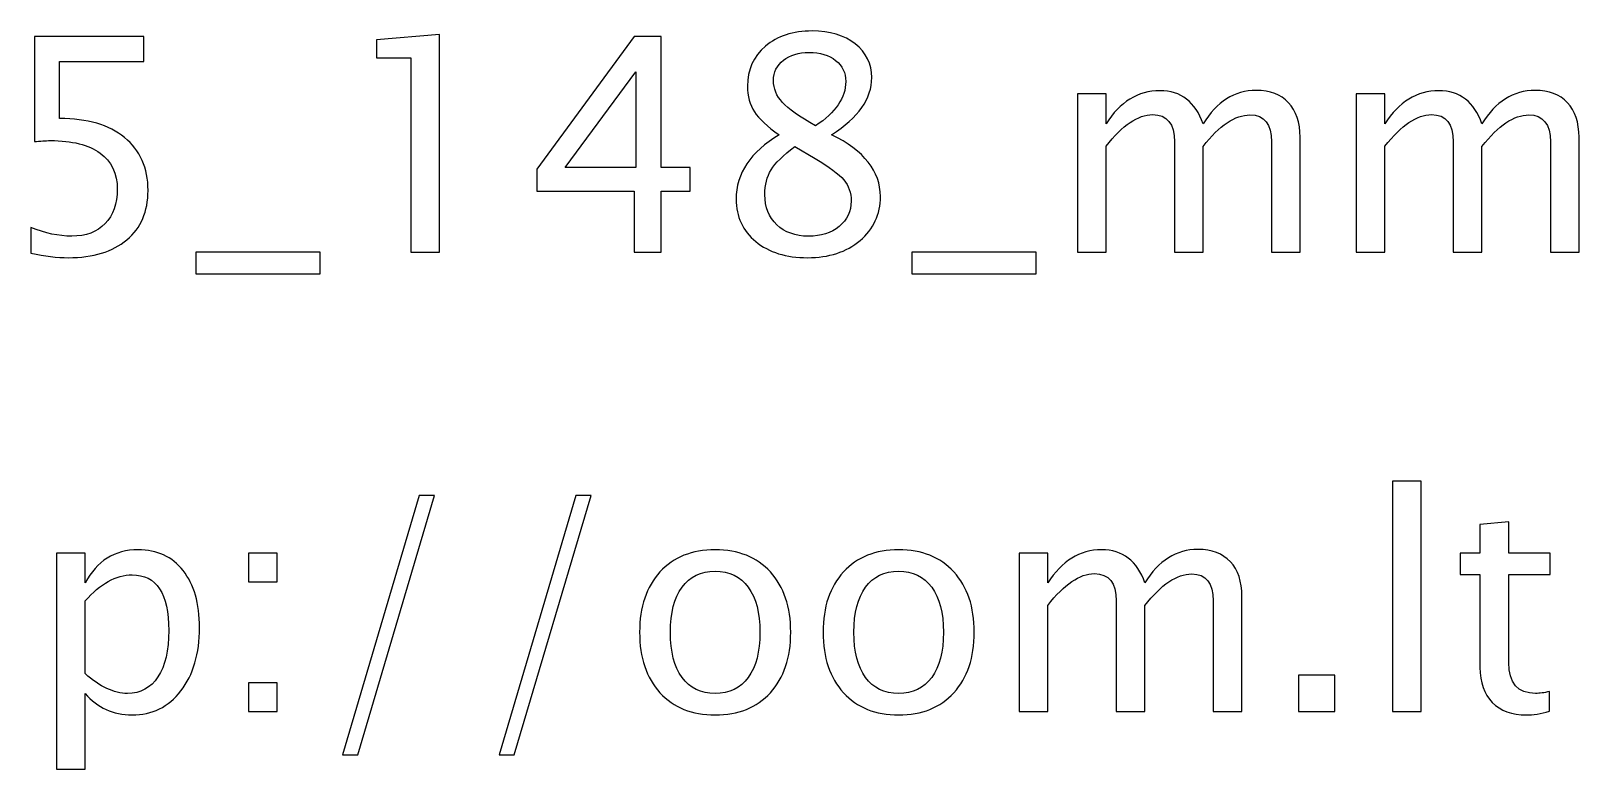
# Model space of a CAD drawing. Header units: centimetres. Extents: x -73 to 73, y -61 to 74.
# Drawn here: x 37.68 to 48.65, y 54.51 to 59.74 of the extents above; entities that cross this region are included whole.
import ezdxf

# ---------------------------------------------------------------- set-up
doc = ezdxf.new("R2010")
doc.units = ezdxf.units.CM
doc.header["$MEASUREMENT"] = 0
doc.layers.add('Layer 1', color=7, linetype='Continuous')

msp = doc.modelspace()

# ---------------------------------------------------------------- linework, layer by layer
at = {"layer": 'Layer 1'}
for points, knots in [([(37.67791, 58.16409), (37.67791, 58.16409), (37.67791, 58.34612), (37.67791, 58.34612), (37.67791, 58.34612), (37.77916, 58.3052), (37.87512, 58.28474), (37.96684, 58.28474), (37.96684, 58.28474), (38.06703, 58.28474), (38.14605, 58.31437), (38.20355, 58.37364), (38.20355, 58.37364), (38.26106, 58.43291), (38.28963, 58.5144), (38.28963, 58.61812), (38.28963, 58.61812), (38.28963, 58.72959), (38.24906, 58.81497), (38.16792, 58.87388), (38.16792, 58.87388), (38.08678, 58.93279), (37.96931, 58.96207), (37.81585, 58.96207), (37.81585, 58.96207), (37.78022, 58.96207), (37.74247, 58.95961), (37.70331, 58.95467), (37.70331, 58.95467), (37.70331, 58.95467), (37.70331, 59.70079), (37.70331, 59.70079), (37.70331, 59.70079), (37.70331, 59.70079), (38.47802, 59.70079), (38.47802, 59.70079), (38.47802, 59.70079), (38.47802, 59.70079), (38.47802, 59.52299), (38.47802, 59.52299), (38.47802, 59.52299), (38.47802, 59.52299), (37.88111, 59.52299), (37.88111, 59.52299), (37.88111, 59.52299), (37.88111, 59.52299), (37.88111, 59.11871), (37.88111, 59.11871), (37.88111, 59.11871), (38.07796, 59.11871), (38.23142, 59.07355), (38.34184, 58.98324), (38.34184, 58.98324), (38.45226, 58.89328), (38.50765, 58.7684), (38.50765, 58.60859), (38.50765, 58.60859), (38.50765, 58.45972), (38.45755, 58.3433), (38.35736, 58.25899), (38.35736, 58.25899), (38.25718, 58.17467), (38.11889, 58.13234), (37.9425, 58.13234), (37.9425, 58.13234), (37.86383, 58.13234), (37.77563, 58.14292), (37.67791, 58.16409)], [0, 0, 0, 0, 0.05555556, 0.05555556, 0.05555556, 0.05555556, 0.11111111, 0.11111111, 0.11111111, 0.11111111, 0.16666667, 0.16666667, 0.16666667, 0.16666667, 0.22222222, 0.22222222, 0.22222222, 0.22222222, 0.27777778, 0.27777778, 0.27777778, 0.27777778, 0.33333333, 0.33333333, 0.33333333, 0.33333333, 0.38888889, 0.38888889, 0.38888889, 0.38888889, 0.44444444, 0.44444444, 0.44444444, 0.44444444, 0.5, 0.5, 0.5, 0.5, 0.55555556, 0.55555556, 0.55555556, 0.55555556, 0.61111111, 0.61111111, 0.61111111, 0.61111111, 0.66666667, 0.66666667, 0.66666667, 0.66666667, 0.72222222, 0.72222222, 0.72222222, 0.72222222, 0.77777778, 0.77777778, 0.77777778, 0.77777778, 0.83333333, 0.83333333, 0.83333333, 0.83333333, 0.88888889, 0.88888889, 0.88888889, 0.88888889, 1, 1, 1, 1]), ([(40.37103, 58.17044), (40.37103, 58.17044), (40.37103, 59.54839), (40.37103, 59.54839), (40.37103, 59.54839), (40.37103, 59.54839), (40.12761, 59.54839), (40.12761, 59.54839), (40.12761, 59.54839), (40.12761, 59.54839), (40.12761, 59.67539), (40.12761, 59.67539), (40.12761, 59.67539), (40.12761, 59.67539), (40.57423, 59.71349), (40.57423, 59.71349), (40.57423, 59.71349), (40.57423, 59.71349), (40.57423, 58.17044), (40.57423, 58.17044), (40.57423, 58.17044), (40.57423, 58.17044), (40.37103, 58.17044), (40.37103, 58.17044)], [0, 0, 0, 0, 0.14285714, 0.14285714, 0.14285714, 0.14285714, 0.28571429, 0.28571429, 0.28571429, 0.28571429, 0.42857143, 0.42857143, 0.42857143, 0.42857143, 0.57142857, 0.57142857, 0.57142857, 0.57142857, 0.71428571, 0.71428571, 0.71428571, 0.71428571, 1, 1, 1, 1]), ([(41.95288, 58.17044), (41.95288, 58.17044), (41.95288, 58.60436), (41.95288, 58.60436), (41.95288, 58.60436), (41.95288, 58.60436), (41.26285, 58.60436), (41.26285, 58.60436), (41.26285, 58.60436), (41.26285, 58.60436), (41.26285, 58.75887), (41.26285, 58.75887), (41.26285, 58.75887), (41.26285, 58.75887), (41.95288, 59.70079), (41.95288, 59.70079), (41.95288, 59.70079), (41.95288, 59.70079), (42.14338, 59.70079), (42.14338, 59.70079), (42.14338, 59.70079), (42.14338, 59.70079), (42.14338, 58.77157), (42.14338, 58.77157), (42.14338, 58.77157), (42.14338, 58.77157), (42.3487, 58.77157), (42.3487, 58.77157), (42.3487, 58.77157), (42.3487, 58.77157), (42.3487, 58.60436), (42.3487, 58.60436), (42.3487, 58.60436), (42.3487, 58.60436), (42.14338, 58.60436), (42.14338, 58.60436), (42.14338, 58.60436), (42.14338, 58.60436), (42.14338, 58.17044), (42.14338, 58.17044), (42.14338, 58.17044), (42.14338, 58.17044), (41.95288, 58.17044), (41.95288, 58.17044)], [0, 0, 0, 0, 0.08333333, 0.08333333, 0.08333333, 0.08333333, 0.16666667, 0.16666667, 0.16666667, 0.16666667, 0.25, 0.25, 0.25, 0.25, 0.33333333, 0.33333333, 0.33333333, 0.33333333, 0.41666667, 0.41666667, 0.41666667, 0.41666667, 0.5, 0.5, 0.5, 0.5, 0.58333333, 0.58333333, 0.58333333, 0.58333333, 0.66666667, 0.66666667, 0.66666667, 0.66666667, 0.75, 0.75, 0.75, 0.75, 0.83333333, 0.83333333, 0.83333333, 0.83333333, 1, 1, 1, 1]), ([(42.98017, 59.00335), (42.89621, 59.06191), (42.83765, 59.11624), (42.80484, 59.16669), (42.80484, 59.16669), (42.77203, 59.21678), (42.75581, 59.27746), (42.75581, 59.34837), (42.75581, 59.34837), (42.75581, 59.46408), (42.79814, 59.55827), (42.88245, 59.63059), (42.88245, 59.63059), (42.96712, 59.70291), (43.07754, 59.73889), (43.21371, 59.73889), (43.21371, 59.73889), (43.3393, 59.73889), (43.44126, 59.7082), (43.51922, 59.64682), (43.51922, 59.64682), (43.59718, 59.58579), (43.63634, 59.50606), (43.63634, 59.40834), (43.63634, 59.40834), (43.63634, 59.26017), (43.54144, 59.12506), (43.352, 59.00335), (43.352, 59.00335), (43.58237, 58.89046), (43.69773, 58.74476), (43.69773, 58.56626), (43.69773, 58.56626), (43.69773, 58.4389), (43.64939, 58.33483), (43.55309, 58.2537), (43.55309, 58.2537), (43.45678, 58.17291), (43.33295, 58.13234), (43.18126, 58.13234), (43.18126, 58.13234), (43.02992, 58.13234), (42.90785, 58.17044), (42.81472, 58.24664), (42.81472, 58.24664), (42.72194, 58.32249), (42.67537, 58.42268), (42.67537, 58.5465), (42.67537, 58.5465), (42.67537, 58.72995), (42.77697, 58.88199), (42.98017, 59.00335)], [0, 0, 0, 0, 0.07142857, 0.07142857, 0.07142857, 0.07142857, 0.14285714, 0.14285714, 0.14285714, 0.14285714, 0.21428571, 0.21428571, 0.21428571, 0.21428571, 0.28571429, 0.28571429, 0.28571429, 0.28571429, 0.35714286, 0.35714286, 0.35714286, 0.35714286, 0.42857143, 0.42857143, 0.42857143, 0.42857143, 0.5, 0.5, 0.5, 0.5, 0.57142857, 0.57142857, 0.57142857, 0.57142857, 0.64285714, 0.64285714, 0.64285714, 0.64285714, 0.71428571, 0.71428571, 0.71428571, 0.71428571, 0.78571429, 0.78571429, 0.78571429, 0.78571429, 0.85714286, 0.85714286, 0.85714286, 0.85714286, 1, 1, 1, 1]), ([(43.23841, 59.0672), (43.38093, 59.16139), (43.45219, 59.26582), (43.45219, 59.38118), (43.45219, 59.38118), (43.45219, 59.44291), (43.4282, 59.4923), (43.38058, 59.53005), (43.38058, 59.53005), (43.3326, 59.56779), (43.27016, 59.58649), (43.1929, 59.58649), (43.1929, 59.58649), (43.11811, 59.58649), (43.05708, 59.56815), (43.01016, 59.53111), (43.01016, 59.53111), (42.96324, 59.49406), (42.93996, 59.44644), (42.93996, 59.38753), (42.93996, 59.38753), (42.93996, 59.33038), (42.96112, 59.27887), (43.00346, 59.23301), (43.00346, 59.23301), (43.04579, 59.1875), (43.12411, 59.13211), (43.23841, 59.0672)], [0, 0, 0, 0, 0.125, 0.125, 0.125, 0.125, 0.25, 0.25, 0.25, 0.25, 0.375, 0.375, 0.375, 0.375, 0.5, 0.5, 0.5, 0.5, 0.625, 0.625, 0.625, 0.625, 0.75, 0.75, 0.75, 0.75, 1, 1, 1, 1]), ([(41.46358, 58.77157), (41.46358, 58.77157), (41.96558, 58.77157), (41.96558, 58.77157), (41.96558, 58.77157), (41.96558, 58.77157), (41.96558, 59.44961), (41.96558, 59.44961), (41.96558, 59.44961), (41.96558, 59.44961), (41.46358, 58.77157), (41.46358, 58.77157)], [0, 0, 0, 0, 0.25, 0.25, 0.25, 0.25, 0.5, 0.5, 0.5, 0.5, 1, 1, 1, 1]), ([(45.09332, 58.17044), (45.09332, 58.17044), (45.09332, 59.29228), (45.09332, 59.29228), (45.09332, 59.29228), (45.09332, 59.29228), (45.29652, 59.29228), (45.29652, 59.29228), (45.29652, 59.29228), (45.29652, 59.29228), (45.29652, 59.08026), (45.29652, 59.08026), (45.29652, 59.08026), (45.39565, 59.23724), (45.52265, 59.31556), (45.67823, 59.31556), (45.67823, 59.31556), (45.82816, 59.31556), (45.93011, 59.23724), (45.98444, 59.08026), (45.98444, 59.08026), (46.08075, 59.23865), (46.20634, 59.31768), (46.3605, 59.31768), (46.3605, 59.31768), (46.45893, 59.31768), (46.53548, 59.28875), (46.59016, 59.23054), (46.59016, 59.23054), (46.64484, 59.17233), (46.67236, 59.09084), (46.67236, 58.98606), (46.67236, 58.98606), (46.67236, 58.98606), (46.67236, 58.17044), (46.67236, 58.17044), (46.67236, 58.17044), (46.67236, 58.17044), (46.46916, 58.17044), (46.46916, 58.17044), (46.46916, 58.17044), (46.46916, 58.17044), (46.46916, 58.95255), (46.46916, 58.95255), (46.46916, 58.95255), (46.46916, 59.08026), (46.41836, 59.14411), (46.31676, 59.14411), (46.31676, 59.14411), (46.21127, 59.14411), (46.1005, 59.06967), (45.98444, 58.92045), (45.98444, 58.92045), (45.98444, 58.92045), (45.98444, 58.17044), (45.98444, 58.17044), (45.98444, 58.17044), (45.98444, 58.17044), (45.78124, 58.17044), (45.78124, 58.17044), (45.78124, 58.17044), (45.78124, 58.17044), (45.78124, 58.95326), (45.78124, 58.95326), (45.78124, 58.95326), (45.78124, 59.08202), (45.72973, 59.14622), (45.62637, 59.14622), (45.62637, 59.14622), (45.52371, 59.14622), (45.41364, 59.07144), (45.29652, 58.92151), (45.29652, 58.92151), (45.29652, 58.92151), (45.29652, 58.17044), (45.29652, 58.17044), (45.29652, 58.17044), (45.29652, 58.17044), (45.09332, 58.17044), (45.09332, 58.17044)], [0, 0, 0, 0, 0.04761905, 0.04761905, 0.04761905, 0.04761905, 0.0952381, 0.0952381, 0.0952381, 0.0952381, 0.14285714, 0.14285714, 0.14285714, 0.14285714, 0.19047619, 0.19047619, 0.19047619, 0.19047619, 0.23809524, 0.23809524, 0.23809524, 0.23809524, 0.28571429, 0.28571429, 0.28571429, 0.28571429, 0.33333333, 0.33333333, 0.33333333, 0.33333333, 0.38095238, 0.38095238, 0.38095238, 0.38095238, 0.42857143, 0.42857143, 0.42857143, 0.42857143, 0.47619048, 0.47619048, 0.47619048, 0.47619048, 0.52380952, 0.52380952, 0.52380952, 0.52380952, 0.57142857, 0.57142857, 0.57142857, 0.57142857, 0.61904762, 0.61904762, 0.61904762, 0.61904762, 0.66666667, 0.66666667, 0.66666667, 0.66666667, 0.71428571, 0.71428571, 0.71428571, 0.71428571, 0.76190476, 0.76190476, 0.76190476, 0.76190476, 0.80952381, 0.80952381, 0.80952381, 0.80952381, 0.85714286, 0.85714286, 0.85714286, 0.85714286, 0.9047619, 0.9047619, 0.9047619, 0.9047619, 1, 1, 1, 1]), ([(47.06958, 58.17044), (47.06958, 58.17044), (47.06958, 59.29228), (47.06958, 59.29228), (47.06958, 59.29228), (47.06958, 59.29228), (47.27278, 59.29228), (47.27278, 59.29228), (47.27278, 59.29228), (47.27278, 59.29228), (47.27278, 59.08026), (47.27278, 59.08026), (47.27278, 59.08026), (47.37191, 59.23724), (47.49891, 59.31556), (47.65449, 59.31556), (47.65449, 59.31556), (47.80442, 59.31556), (47.90637, 59.23724), (47.9607, 59.08026), (47.9607, 59.08026), (48.05701, 59.23865), (48.1826, 59.31768), (48.33676, 59.31768), (48.33676, 59.31768), (48.43519, 59.31768), (48.51174, 59.28875), (48.56642, 59.23054), (48.56642, 59.23054), (48.6211, 59.17233), (48.64862, 59.09084), (48.64862, 58.98606), (48.64862, 58.98606), (48.64862, 58.98606), (48.64862, 58.17044), (48.64862, 58.17044), (48.64862, 58.17044), (48.64862, 58.17044), (48.44542, 58.17044), (48.44542, 58.17044), (48.44542, 58.17044), (48.44542, 58.17044), (48.44542, 58.95255), (48.44542, 58.95255), (48.44542, 58.95255), (48.44542, 59.08026), (48.39462, 59.14411), (48.29302, 59.14411), (48.29302, 59.14411), (48.18753, 59.14411), (48.07676, 59.06967), (47.9607, 58.92045), (47.9607, 58.92045), (47.9607, 58.92045), (47.9607, 58.17044), (47.9607, 58.17044), (47.9607, 58.17044), (47.9607, 58.17044), (47.7575, 58.17044), (47.7575, 58.17044), (47.7575, 58.17044), (47.7575, 58.17044), (47.7575, 58.95326), (47.7575, 58.95326), (47.7575, 58.95326), (47.7575, 59.08202), (47.70599, 59.14622), (47.60263, 59.14622), (47.60263, 59.14622), (47.49997, 59.14622), (47.3899, 59.07144), (47.27278, 58.92151), (47.27278, 58.92151), (47.27278, 58.92151), (47.27278, 58.17044), (47.27278, 58.17044), (47.27278, 58.17044), (47.27278, 58.17044), (47.06958, 58.17044), (47.06958, 58.17044)], [0, 0, 0, 0, 0.04761905, 0.04761905, 0.04761905, 0.04761905, 0.0952381, 0.0952381, 0.0952381, 0.0952381, 0.14285714, 0.14285714, 0.14285714, 0.14285714, 0.19047619, 0.19047619, 0.19047619, 0.19047619, 0.23809524, 0.23809524, 0.23809524, 0.23809524, 0.28571429, 0.28571429, 0.28571429, 0.28571429, 0.33333333, 0.33333333, 0.33333333, 0.33333333, 0.38095238, 0.38095238, 0.38095238, 0.38095238, 0.42857143, 0.42857143, 0.42857143, 0.42857143, 0.47619048, 0.47619048, 0.47619048, 0.47619048, 0.52380952, 0.52380952, 0.52380952, 0.52380952, 0.57142857, 0.57142857, 0.57142857, 0.57142857, 0.61904762, 0.61904762, 0.61904762, 0.61904762, 0.66666667, 0.66666667, 0.66666667, 0.66666667, 0.71428571, 0.71428571, 0.71428571, 0.71428571, 0.76190476, 0.76190476, 0.76190476, 0.76190476, 0.80952381, 0.80952381, 0.80952381, 0.80952381, 0.85714286, 0.85714286, 0.85714286, 0.85714286, 0.9047619, 0.9047619, 0.9047619, 0.9047619, 1, 1, 1, 1]), ([(43.09095, 58.9208), (43.0084, 58.8573), (42.9523, 58.80191), (42.92267, 58.75464), (42.92267, 58.75464), (42.89339, 58.70737), (42.87857, 58.64881), (42.87857, 58.57825), (42.87857, 58.57825), (42.87857, 58.49076), (42.9068, 58.41985), (42.96359, 58.36588), (42.96359, 58.36588), (43.02039, 58.3119), (43.09483, 58.28474), (43.18761, 58.28474), (43.18761, 58.28474), (43.27686, 58.28474), (43.34953, 58.30767), (43.40562, 58.35388), (43.40562, 58.35388), (43.46207, 58.4001), (43.49029, 58.46007), (43.49029, 58.5338), (43.49029, 58.5338), (43.49029, 58.59307), (43.47301, 58.64352), (43.43808, 58.68444), (43.43808, 58.68444), (43.40316, 58.72536), (43.33577, 58.77545), (43.23594, 58.83472), (43.23594, 58.83472), (43.23594, 58.83472), (43.09095, 58.9208), (43.09095, 58.9208)], [0, 0, 0, 0, 0.1, 0.1, 0.1, 0.1, 0.2, 0.2, 0.2, 0.2, 0.3, 0.3, 0.3, 0.3, 0.4, 0.4, 0.4, 0.4, 0.5, 0.5, 0.5, 0.5, 0.6, 0.6, 0.6, 0.6, 0.7, 0.7, 0.7, 0.7, 0.8, 0.8, 0.8, 0.8, 1, 1, 1, 1]), ([(38.84702, 58.01804), (38.84702, 58.01804), (38.84702, 58.17044), (38.84702, 58.17044), (38.84702, 58.17044), (38.84702, 58.17044), (39.72755, 58.17044), (39.72755, 58.17044), (39.72755, 58.17044), (39.72755, 58.17044), (39.72755, 58.01804), (39.72755, 58.01804), (39.72755, 58.01804), (39.72755, 58.01804), (38.84702, 58.01804), (38.84702, 58.01804)], [0, 0, 0, 0, 0.2, 0.2, 0.2, 0.2, 0.4, 0.4, 0.4, 0.4, 0.6, 0.6, 0.6, 0.6, 1, 1, 1, 1]), ([(43.92068, 58.01804), (43.92068, 58.01804), (43.92068, 58.17044), (43.92068, 58.17044), (43.92068, 58.17044), (43.92068, 58.17044), (44.80121, 58.17044), (44.80121, 58.17044), (44.80121, 58.17044), (44.80121, 58.17044), (44.80121, 58.01804), (44.80121, 58.01804), (44.80121, 58.01804), (44.80121, 58.01804), (43.92068, 58.01804), (43.92068, 58.01804)], [0, 0, 0, 0, 0.2, 0.2, 0.2, 0.2, 0.4, 0.4, 0.4, 0.4, 0.6, 0.6, 0.6, 0.6, 1, 1, 1, 1]), ([(47.32657, 54.91783), (47.32657, 54.91783), (47.32657, 56.54978), (47.32657, 56.54978), (47.32657, 56.54978), (47.32657, 56.54978), (47.52977, 56.54978), (47.52977, 56.54978), (47.52977, 56.54978), (47.52977, 56.54978), (47.52977, 54.91783), (47.52977, 54.91783), (47.52977, 54.91783), (47.52977, 54.91783), (47.32657, 54.91783), (47.32657, 54.91783)], [0, 0, 0, 0, 0.2, 0.2, 0.2, 0.2, 0.4, 0.4, 0.4, 0.4, 0.6, 0.6, 0.6, 0.6, 1, 1, 1, 1]), ([(39.88578, 54.61091), (39.88578, 54.61091), (40.43012, 56.44818), (40.43012, 56.44818), (40.43012, 56.44818), (40.43012, 56.44818), (40.53771, 56.44818), (40.53771, 56.44818), (40.53771, 56.44818), (40.53771, 56.44818), (39.99338, 54.61091), (39.99338, 54.61091), (39.99338, 54.61091), (39.99338, 54.61091), (39.88578, 54.61091), (39.88578, 54.61091)], [0, 0, 0, 0, 0.2, 0.2, 0.2, 0.2, 0.4, 0.4, 0.4, 0.4, 0.6, 0.6, 0.6, 0.6, 1, 1, 1, 1]), ([(40.99562, 54.61091), (40.99562, 54.61091), (41.53996, 56.44818), (41.53996, 56.44818), (41.53996, 56.44818), (41.53996, 56.44818), (41.64755, 56.44818), (41.64755, 56.44818), (41.64755, 56.44818), (41.64755, 56.44818), (41.10322, 54.61091), (41.10322, 54.61091), (41.10322, 54.61091), (41.10322, 54.61091), (40.99562, 54.61091), (40.99562, 54.61091)], [0, 0, 0, 0, 0.2, 0.2, 0.2, 0.2, 0.4, 0.4, 0.4, 0.4, 0.6, 0.6, 0.6, 0.6, 1, 1, 1, 1]), ([(48.43994, 54.91818), (48.37715, 54.9009), (48.32247, 54.89243), (48.27625, 54.89243), (48.27625, 54.89243), (48.17254, 54.89243), (48.09175, 54.92206), (48.03389, 54.98133), (48.03389, 54.98133), (47.97568, 55.0406), (47.94676, 55.12279), (47.94676, 55.22827), (47.94676, 55.22827), (47.94676, 55.22827), (47.94676, 55.88726), (47.94676, 55.88726), (47.94676, 55.88726), (47.94676, 55.88726), (47.80635, 55.88726), (47.80635, 55.88726), (47.80635, 55.88726), (47.80635, 55.88726), (47.80635, 56.03967), (47.80635, 56.03967), (47.80635, 56.03967), (47.80635, 56.03967), (47.94676, 56.03967), (47.94676, 56.03967), (47.94676, 56.03967), (47.94676, 56.03967), (47.94676, 56.24251), (47.94676, 56.24251), (47.94676, 56.24251), (47.94676, 56.24251), (48.14996, 56.26192), (48.14996, 56.26192), (48.14996, 56.26192), (48.14996, 56.26192), (48.14996, 56.03967), (48.14996, 56.03967), (48.14996, 56.03967), (48.14996, 56.03967), (48.44417, 56.03967), (48.44417, 56.03967), (48.44417, 56.03967), (48.44417, 56.03967), (48.44417, 55.88726), (48.44417, 55.88726), (48.44417, 55.88726), (48.44417, 55.88726), (48.14996, 55.88726), (48.14996, 55.88726), (48.14996, 55.88726), (48.14996, 55.88726), (48.14996, 55.26496), (48.14996, 55.26496), (48.14996, 55.26496), (48.14996, 55.11821), (48.21381, 55.04483), (48.34116, 55.04483), (48.34116, 55.04483), (48.36833, 55.04483), (48.40114, 55.04942), (48.43994, 55.05824), (48.43994, 55.05824), (48.43994, 55.05824), (48.43994, 54.91818), (48.43994, 54.91818)], [0, 0, 0, 0, 0.05555556, 0.05555556, 0.05555556, 0.05555556, 0.11111111, 0.11111111, 0.11111111, 0.11111111, 0.16666667, 0.16666667, 0.16666667, 0.16666667, 0.22222222, 0.22222222, 0.22222222, 0.22222222, 0.27777778, 0.27777778, 0.27777778, 0.27777778, 0.33333333, 0.33333333, 0.33333333, 0.33333333, 0.38888889, 0.38888889, 0.38888889, 0.38888889, 0.44444444, 0.44444444, 0.44444444, 0.44444444, 0.5, 0.5, 0.5, 0.5, 0.55555556, 0.55555556, 0.55555556, 0.55555556, 0.61111111, 0.61111111, 0.61111111, 0.61111111, 0.66666667, 0.66666667, 0.66666667, 0.66666667, 0.72222222, 0.72222222, 0.72222222, 0.72222222, 0.77777778, 0.77777778, 0.77777778, 0.77777778, 0.83333333, 0.83333333, 0.83333333, 0.83333333, 0.88888889, 0.88888889, 0.88888889, 0.88888889, 1, 1, 1, 1]), ([(37.85872, 54.50931), (37.85872, 54.50931), (37.85872, 56.03967), (37.85872, 56.03967), (37.85872, 56.03967), (37.85872, 56.03967), (38.06192, 56.03967), (38.06192, 56.03967), (38.06192, 56.03967), (38.06192, 56.03967), (38.06192, 55.82765), (38.06192, 55.82765), (38.06192, 55.82765), (38.14518, 55.98463), (38.27041, 56.06295), (38.43728, 56.06295), (38.43728, 56.06295), (38.57239, 56.06295), (38.67858, 56.01391), (38.75619, 55.91549), (38.75619, 55.91549), (38.8338, 55.81706), (38.87261, 55.68265), (38.87261, 55.51226), (38.87261, 55.51226), (38.87261, 55.3267), (38.82851, 55.17677), (38.74067, 55.06317), (38.74067, 55.06317), (38.65282, 54.94923), (38.53711, 54.89243), (38.39389, 54.89243), (38.39389, 54.89243), (38.26089, 54.89243), (38.15012, 54.94323), (38.06192, 55.04518), (38.06192, 55.04518), (38.06192, 55.04518), (38.06192, 54.50931), (38.06192, 54.50931), (38.06192, 54.50931), (38.06192, 54.50931), (37.85872, 54.50931), (37.85872, 54.50931)], [0, 0, 0, 0, 0.08333333, 0.08333333, 0.08333333, 0.08333333, 0.16666667, 0.16666667, 0.16666667, 0.16666667, 0.25, 0.25, 0.25, 0.25, 0.33333333, 0.33333333, 0.33333333, 0.33333333, 0.41666667, 0.41666667, 0.41666667, 0.41666667, 0.5, 0.5, 0.5, 0.5, 0.58333333, 0.58333333, 0.58333333, 0.58333333, 0.66666667, 0.66666667, 0.66666667, 0.66666667, 0.75, 0.75, 0.75, 0.75, 0.83333333, 0.83333333, 0.83333333, 0.83333333, 1, 1, 1, 1]), ([(42.52668, 54.89243), (42.36193, 54.89243), (42.2314, 54.94499), (42.13545, 55.05012), (42.13545, 55.05012), (42.03914, 55.15525), (41.99116, 55.29813), (41.99116, 55.47839), (41.99116, 55.47839), (41.99116, 55.65831), (42.03914, 55.80083), (42.13545, 55.90561), (42.13545, 55.90561), (42.2314, 56.01038), (42.36193, 56.06295), (42.52668, 56.06295), (42.52668, 56.06295), (42.69143, 56.06295), (42.82195, 56.01038), (42.91791, 55.90561), (42.91791, 55.90561), (43.01422, 55.80083), (43.0622, 55.65831), (43.0622, 55.47839), (43.0622, 55.47839), (43.0622, 55.29813), (43.01422, 55.15525), (42.91791, 55.05012), (42.91791, 55.05012), (42.82195, 54.94499), (42.69143, 54.89243), (42.52668, 54.89243)], [0, 0, 0, 0, 0.11111111, 0.11111111, 0.11111111, 0.11111111, 0.22222222, 0.22222222, 0.22222222, 0.22222222, 0.33333333, 0.33333333, 0.33333333, 0.33333333, 0.44444444, 0.44444444, 0.44444444, 0.44444444, 0.55555556, 0.55555556, 0.55555556, 0.55555556, 0.66666667, 0.66666667, 0.66666667, 0.66666667, 0.77777778, 0.77777778, 0.77777778, 0.77777778, 1, 1, 1, 1]), ([(43.82702, 54.89243), (43.66227, 54.89243), (43.53174, 54.94499), (43.43579, 55.05012), (43.43579, 55.05012), (43.33948, 55.15525), (43.2915, 55.29813), (43.2915, 55.47839), (43.2915, 55.47839), (43.2915, 55.65831), (43.33948, 55.80083), (43.43579, 55.90561), (43.43579, 55.90561), (43.53174, 56.01038), (43.66227, 56.06295), (43.82702, 56.06295), (43.82702, 56.06295), (43.99177, 56.06295), (44.12229, 56.01038), (44.21825, 55.90561), (44.21825, 55.90561), (44.31456, 55.80083), (44.36254, 55.65831), (44.36254, 55.47839), (44.36254, 55.47839), (44.36254, 55.29813), (44.31456, 55.15525), (44.21825, 55.05012), (44.21825, 55.05012), (44.12229, 54.94499), (43.99177, 54.89243), (43.82702, 54.89243)], [0, 0, 0, 0, 0.11111111, 0.11111111, 0.11111111, 0.11111111, 0.22222222, 0.22222222, 0.22222222, 0.22222222, 0.33333333, 0.33333333, 0.33333333, 0.33333333, 0.44444444, 0.44444444, 0.44444444, 0.44444444, 0.55555556, 0.55555556, 0.55555556, 0.55555556, 0.66666667, 0.66666667, 0.66666667, 0.66666667, 0.77777778, 0.77777778, 0.77777778, 0.77777778, 1, 1, 1, 1]), ([(44.68074, 54.91783), (44.68074, 54.91783), (44.68074, 56.03967), (44.68074, 56.03967), (44.68074, 56.03967), (44.68074, 56.03967), (44.88394, 56.03967), (44.88394, 56.03967), (44.88394, 56.03967), (44.88394, 56.03967), (44.88394, 55.82765), (44.88394, 55.82765), (44.88394, 55.82765), (44.98307, 55.98463), (45.11007, 56.06295), (45.26565, 56.06295), (45.26565, 56.06295), (45.41558, 56.06295), (45.51753, 55.98463), (45.57186, 55.82765), (45.57186, 55.82765), (45.66817, 55.98604), (45.79376, 56.06507), (45.94792, 56.06507), (45.94792, 56.06507), (46.04635, 56.06507), (46.1229, 56.03614), (46.17758, 55.97793), (46.17758, 55.97793), (46.23226, 55.91972), (46.25978, 55.83823), (46.25978, 55.73345), (46.25978, 55.73345), (46.25978, 55.73345), (46.25978, 54.91783), (46.25978, 54.91783), (46.25978, 54.91783), (46.25978, 54.91783), (46.05658, 54.91783), (46.05658, 54.91783), (46.05658, 54.91783), (46.05658, 54.91783), (46.05658, 55.69994), (46.05658, 55.69994), (46.05658, 55.69994), (46.05658, 55.82765), (46.00578, 55.8915), (45.90418, 55.8915), (45.90418, 55.8915), (45.79869, 55.8915), (45.68792, 55.81706), (45.57186, 55.66784), (45.57186, 55.66784), (45.57186, 55.66784), (45.57186, 54.91783), (45.57186, 54.91783), (45.57186, 54.91783), (45.57186, 54.91783), (45.36866, 54.91783), (45.36866, 54.91783), (45.36866, 54.91783), (45.36866, 54.91783), (45.36866, 55.70065), (45.36866, 55.70065), (45.36866, 55.70065), (45.36866, 55.82941), (45.31715, 55.89361), (45.21379, 55.89361), (45.21379, 55.89361), (45.11113, 55.89361), (45.00106, 55.81883), (44.88394, 55.6689), (44.88394, 55.6689), (44.88394, 55.6689), (44.88394, 54.91783), (44.88394, 54.91783), (44.88394, 54.91783), (44.88394, 54.91783), (44.68074, 54.91783), (44.68074, 54.91783)], [0, 0, 0, 0, 0.04761905, 0.04761905, 0.04761905, 0.04761905, 0.0952381, 0.0952381, 0.0952381, 0.0952381, 0.14285714, 0.14285714, 0.14285714, 0.14285714, 0.19047619, 0.19047619, 0.19047619, 0.19047619, 0.23809524, 0.23809524, 0.23809524, 0.23809524, 0.28571429, 0.28571429, 0.28571429, 0.28571429, 0.33333333, 0.33333333, 0.33333333, 0.33333333, 0.38095238, 0.38095238, 0.38095238, 0.38095238, 0.42857143, 0.42857143, 0.42857143, 0.42857143, 0.47619048, 0.47619048, 0.47619048, 0.47619048, 0.52380952, 0.52380952, 0.52380952, 0.52380952, 0.57142857, 0.57142857, 0.57142857, 0.57142857, 0.61904762, 0.61904762, 0.61904762, 0.61904762, 0.66666667, 0.66666667, 0.66666667, 0.66666667, 0.71428571, 0.71428571, 0.71428571, 0.71428571, 0.76190476, 0.76190476, 0.76190476, 0.76190476, 0.80952381, 0.80952381, 0.80952381, 0.80952381, 0.85714286, 0.85714286, 0.85714286, 0.85714286, 0.9047619, 0.9047619, 0.9047619, 0.9047619, 1, 1, 1, 1]), ([(39.22044, 55.83646), (39.22044, 55.83646), (39.22044, 56.03967), (39.22044, 56.03967), (39.22044, 56.03967), (39.22044, 56.03967), (39.42364, 56.03967), (39.42364, 56.03967), (39.42364, 56.03967), (39.42364, 56.03967), (39.42364, 55.83646), (39.42364, 55.83646), (39.42364, 55.83646), (39.42364, 55.83646), (39.22044, 55.83646), (39.22044, 55.83646)], [0, 0, 0, 0, 0.2, 0.2, 0.2, 0.2, 0.4, 0.4, 0.4, 0.4, 0.6, 0.6, 0.6, 0.6, 1, 1, 1, 1]), ([(38.06192, 55.18524), (38.1667, 55.09175), (38.26653, 55.04483), (38.36143, 55.04483), (38.36143, 55.04483), (38.45492, 55.04483), (38.52724, 55.08399), (38.57804, 55.16195), (38.57804, 55.16195), (38.62919, 55.23992), (38.65459, 55.34963), (38.65459, 55.49145), (38.65459, 55.49145), (38.65459, 55.75391), (38.5678, 55.88515), (38.39424, 55.88515), (38.39424, 55.88515), (38.28064, 55.88515), (38.16987, 55.82376), (38.06192, 55.70065), (38.06192, 55.70065), (38.06192, 55.70065), (38.06192, 55.18524), (38.06192, 55.18524)], [0, 0, 0, 0, 0.14285714, 0.14285714, 0.14285714, 0.14285714, 0.28571429, 0.28571429, 0.28571429, 0.28571429, 0.42857143, 0.42857143, 0.42857143, 0.42857143, 0.57142857, 0.57142857, 0.57142857, 0.57142857, 0.71428571, 0.71428571, 0.71428571, 0.71428571, 1, 1, 1, 1]), ([(42.52632, 55.04483), (42.62687, 55.04483), (42.70518, 55.08258), (42.76092, 55.15842), (42.76092, 55.15842), (42.81631, 55.23392), (42.84418, 55.34081), (42.84418, 55.47839), (42.84418, 55.47839), (42.84418, 55.61563), (42.81631, 55.72216), (42.76092, 55.79766), (42.76092, 55.79766), (42.70518, 55.8728), (42.62687, 55.91055), (42.52632, 55.91055), (42.52632, 55.91055), (42.42543, 55.91055), (42.34711, 55.8728), (42.29208, 55.79766), (42.29208, 55.79766), (42.23669, 55.72216), (42.20918, 55.61563), (42.20918, 55.47839), (42.20918, 55.47839), (42.20918, 55.34081), (42.23669, 55.23392), (42.29208, 55.15842), (42.29208, 55.15842), (42.34711, 55.08258), (42.42543, 55.04483), (42.52632, 55.04483)], [0, 0, 0, 0, 0.11111111, 0.11111111, 0.11111111, 0.11111111, 0.22222222, 0.22222222, 0.22222222, 0.22222222, 0.33333333, 0.33333333, 0.33333333, 0.33333333, 0.44444444, 0.44444444, 0.44444444, 0.44444444, 0.55555556, 0.55555556, 0.55555556, 0.55555556, 0.66666667, 0.66666667, 0.66666667, 0.66666667, 0.77777778, 0.77777778, 0.77777778, 0.77777778, 1, 1, 1, 1]), ([(43.82666, 55.04483), (43.92721, 55.04483), (44.00552, 55.08258), (44.06126, 55.15842), (44.06126, 55.15842), (44.11665, 55.23392), (44.14452, 55.34081), (44.14452, 55.47839), (44.14452, 55.47839), (44.14452, 55.61563), (44.11665, 55.72216), (44.06126, 55.79766), (44.06126, 55.79766), (44.00552, 55.8728), (43.92721, 55.91055), (43.82666, 55.91055), (43.82666, 55.91055), (43.72577, 55.91055), (43.64745, 55.8728), (43.59242, 55.79766), (43.59242, 55.79766), (43.53703, 55.72216), (43.50952, 55.61563), (43.50952, 55.47839), (43.50952, 55.47839), (43.50952, 55.34081), (43.53703, 55.23392), (43.59242, 55.15842), (43.59242, 55.15842), (43.64745, 55.08258), (43.72577, 55.04483), (43.82666, 55.04483)], [0, 0, 0, 0, 0.11111111, 0.11111111, 0.11111111, 0.11111111, 0.22222222, 0.22222222, 0.22222222, 0.22222222, 0.33333333, 0.33333333, 0.33333333, 0.33333333, 0.44444444, 0.44444444, 0.44444444, 0.44444444, 0.55555556, 0.55555556, 0.55555556, 0.55555556, 0.66666667, 0.66666667, 0.66666667, 0.66666667, 0.77777778, 0.77777778, 0.77777778, 0.77777778, 1, 1, 1, 1]), ([(39.22044, 54.91783), (39.22044, 54.91783), (39.22044, 55.12103), (39.22044, 55.12103), (39.22044, 55.12103), (39.22044, 55.12103), (39.42364, 55.12103), (39.42364, 55.12103), (39.42364, 55.12103), (39.42364, 55.12103), (39.42364, 54.91783), (39.42364, 54.91783), (39.42364, 54.91783), (39.42364, 54.91783), (39.22044, 54.91783), (39.22044, 54.91783)], [0, 0, 0, 0, 0.2, 0.2, 0.2, 0.2, 0.4, 0.4, 0.4, 0.4, 0.6, 0.6, 0.6, 0.6, 1, 1, 1, 1]), ([(46.66123, 54.91783), (46.66123, 54.91783), (46.66123, 55.17395), (46.66123, 55.17395), (46.66123, 55.17395), (46.66123, 55.17395), (46.91735, 55.17395), (46.91735, 55.17395), (46.91735, 55.17395), (46.91735, 55.17395), (46.91735, 54.91783), (46.91735, 54.91783), (46.91735, 54.91783), (46.91735, 54.91783), (46.66123, 54.91783), (46.66123, 54.91783)], [0, 0, 0, 0, 0.2, 0.2, 0.2, 0.2, 0.4, 0.4, 0.4, 0.4, 0.6, 0.6, 0.6, 0.6, 1, 1, 1, 1])]:
    msp.add_open_spline(points, degree=3, knots=knots, dxfattribs=at)

doc.saveas('drawing.dxf')
